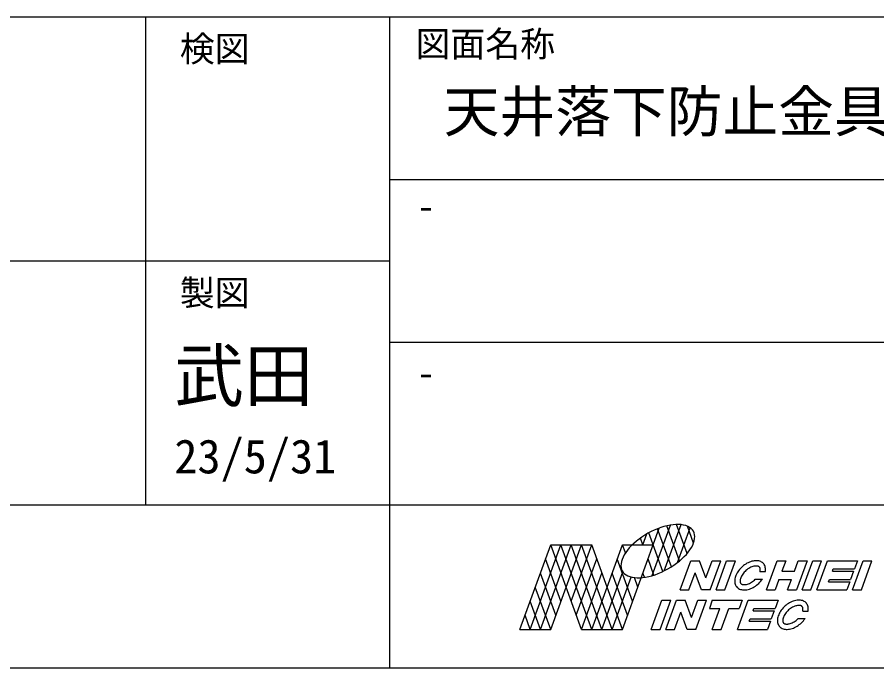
# Model space of a CAD drawing. Units: millimetres on the paper. Extents: x -143 to 139, y -96 to 99.
# Drawn here: x 44.78 to 81.8, y -96.47 to -68.47 of the extents above; entities that cross this region are included whole.
import ezdxf
from ezdxf.enums import TextEntityAlignment as Align

# ---------------------------------------------------------------- set-up
doc = ezdxf.new("R2010")
doc.units = ezdxf.units.MM
doc.layers.add('0-0_文字･図枠･寸法', color=7, linetype='Continuous')
doc.styles.add('ＭＳ ゴシック', font='')
doc.styles.get('ＭＳ ゴシック').set_extended_font_data('MS Gothic')

msp = doc.modelspace()

# ---------------------------------------------------------------- linework, layer by layer
at = {"layer": '0-0_文字･図枠･寸法'}
for p, q in [((50.313, -68.472), (50.313, -89.472)), ((60.813, -68.472), (60.813, -96.472)), ((139.313, -75.472), (60.813, -75.472)), ((60.813, -78.972), (29.313, -78.972)), ((139.313, -82.472), (60.813, -82.472)), ((139.313, -89.472), (29.313, -89.472)), ((72.645, -92.298), (73.369, -90.31)), ((73.027, -90.314), (72.898, -90.333)), ((73.15, -90.304), (73.027, -90.314)), ((73.268, -90.303), (73.15, -90.304)), ((73.628, -91.554), (73.173, -90.304)), ((73.379, -90.311), (73.268, -90.303)), ((73.482, -90.328), (73.379, -90.311)), ((70.845, -94.819), (72.432, -90.46)), ((71.943, -90.684), (71.811, -90.761)), ((72.078, -90.612), (71.943, -90.684)), ((72.586, -92.327), (71.98, -90.664)), ((72.215, -90.547), (72.078, -90.612)), ((72.131, -92.499), (72.921, -90.329)), ((72.353, -90.489), (72.215, -90.547)), ((72.492, -90.438), (72.353, -90.489)), ((72.954, -92.125), (72.357, -90.487)), ((72.63, -90.395), (72.492, -90.438)), ((72.765, -90.359), (72.63, -90.395)), ((73.303, -91.873), (72.753, -90.363)), ((72.898, -90.333), (72.765, -90.359)), ((73.217, -91.94), (73.762, -90.444)), ((73.577, -90.353), (73.482, -90.328)), ((73.662, -90.386), (73.577, -90.353)), ((73.906, -91.105), (73.641, -90.377)), ((73.738, -90.427), (73.662, -90.386)), ((73.804, -90.477), (73.738, -90.427)), ((73.858, -90.533), (73.804, -90.477)), ((73.901, -90.597), (73.858, -90.533)), ((73.933, -90.667), (73.901, -90.597)), ((73.952, -90.743), (73.933, -90.667)), ((71.445, -91.022), (71.336, -91.116)), ((71.561, -90.931), (71.445, -91.022)), ((71.683, -90.844), (71.561, -90.931)), ((71.728, -91.182), (71.621, -90.888)), ((71.811, -90.761), (71.683, -90.844)), ((71.728, -91.182), (71.9, -90.709)), ((73.91, -91.095), (73.939, -91.001)), ((73.939, -91.001), (73.955, -90.911)), ((73.96, -90.824), (73.952, -90.743)), ((73.955, -90.911), (73.96, -90.824)), ((66.433, -94.819), (67.756, -91.182)), ((66.874, -94.819), (68.198, -91.182)), ((67.315, -94.819), (68.639, -91.182)), ((69.08, -94.819), (67.756, -91.182)), ((67.756, -94.819), (69.08, -91.182)), ((67.756, -91.182), (69.521, -91.182)), ((69.521, -94.819), (68.198, -91.182)), ((68.639, -93.607), (69.521, -91.182)), ((69.963, -94.819), (68.639, -91.182)), ((70.404, -94.819), (69.08, -91.182)), ((69.521, -94.819), (70.845, -91.182)), ((70.845, -94.819), (69.521, -91.182)), ((70.972, -91.531), (70.845, -91.182)), ((70.845, -91.182), (72.169, -91.182)), ((71.059, -91.412), (70.986, -91.512)), ((71.142, -91.312), (71.059, -91.412)), ((71.235, -91.213), (71.142, -91.312)), ((71.336, -91.116), (71.235, -91.213)), ((71.286, -91.182), (71.282, -91.168)), ((71.286, -91.182), (71.297, -91.154)), ((73.682, -91.489), (73.755, -91.389)), ((73.755, -91.389), (73.818, -91.29)), ((73.818, -91.29), (73.87, -91.191)), ((73.87, -91.191), (73.91, -91.095)), ((68.198, -93.607), (67.536, -91.788)), ((68.859, -94.213), (69.742, -91.788)), ((71.286, -93.607), (70.625, -91.788)), ((70.871, -91.71), (70.831, -91.807)), ((70.923, -91.612), (70.871, -91.71)), ((70.986, -91.512), (70.923, -91.612)), ((72.2, -92.479), (71.948, -91.788)), ((73.296, -91.879), (73.405, -91.785)), ((73.405, -91.785), (73.506, -91.688)), ((73.506, -91.688), (73.599, -91.589)), ((73.599, -91.589), (73.682, -91.489)), ((70.786, -91.991), (70.781, -92.077)), ((70.781, -92.077), (70.789, -92.158)), ((70.802, -91.9), (70.786, -91.991)), ((70.789, -92.158), (70.808, -92.235)), ((70.831, -91.807), (70.802, -91.9)), ((72.798, -92.218), (72.93, -92.14)), ((72.93, -92.14), (73.058, -92.058)), ((73.058, -92.058), (73.18, -91.971)), ((73.18, -91.971), (73.296, -91.879)), ((73.335, -93.122), (73.792, -91.867)), ((73.792, -91.867), (74.168, -91.867)), ((74.437, -92.605), (74.168, -91.867)), ((74.437, -92.605), (74.706, -91.867)), ((74.625, -93.122), (75.082, -91.867)), ((74.706, -91.867), (75.082, -91.867)), ((74.877, -93.122), (75.334, -91.867)), ((75.253, -93.122), (75.71, -91.867)), ((75.334, -91.867), (75.71, -91.867)), ((75.967, -92.157), (75.924, -92.201)), ((76.011, -92.116), (75.967, -92.157)), ((76.058, -92.076), (76.011, -92.116)), ((76.107, -92.04), (76.058, -92.076)), ((76.157, -92.006), (76.107, -92.04)), ((76.209, -91.976), (76.157, -92.006)), ((76.261, -91.948), (76.209, -91.976)), ((76.314, -91.925), (76.261, -91.948)), ((76.367, -91.905), (76.314, -91.925)), ((76.42, -91.888), (76.367, -91.905)), ((76.473, -91.876), (76.42, -91.888)), ((76.524, -91.867), (76.473, -91.876)), ((76.575, -91.863), (76.524, -91.867)), ((76.624, -91.862), (76.575, -91.863)), ((76.671, -91.866), (76.624, -91.862)), ((76.717, -91.874), (76.671, -91.866)), ((76.759, -91.885), (76.717, -91.874)), ((76.8, -91.901), (76.759, -91.885)), ((76.837, -91.92), (76.8, -91.901)), ((76.871, -91.943), (76.837, -91.92)), ((76.902, -91.97), (76.871, -91.943)), ((76.929, -92), (76.902, -91.97)), ((76.952, -92.033), (76.929, -92)), ((76.972, -92.069), (76.952, -92.033)), ((76.988, -92.107), (76.972, -92.069)), ((76.999, -92.149), (76.988, -92.107)), ((77.006, -92.192), (76.999, -92.149)), ((77.046, -93.122), (77.503, -91.867)), ((77.503, -91.867), (77.88, -91.867)), ((77.88, -91.867), (77.715, -92.319)), ((78.253, -92.319), (78.417, -91.867)), ((78.794, -91.867), (78.337, -93.122)), ((78.417, -91.867), (78.794, -91.867)), ((78.588, -93.122), (79.045, -91.867)), ((78.965, -93.122), (79.422, -91.867)), ((79.045, -91.867), (79.422, -91.867)), ((79.216, -93.122), (79.673, -91.867)), ((79.673, -91.867), (80.963, -91.867)), ((80.758, -93.122), (81.215, -91.867)), ((80.963, -91.867), (80.835, -92.218)), ((81.134, -93.122), (81.591, -91.867)), ((81.215, -91.867), (81.591, -91.867)), ((67.977, -94.213), (67.315, -92.394)), ((69.08, -94.819), (69.963, -92.394)), ((69.963, -94.819), (70.864, -92.343)), ((71.066, -94.213), (70.404, -92.394)), ((70.808, -92.235), (70.84, -92.305)), ((70.84, -92.305), (70.883, -92.368)), ((70.883, -92.368), (70.937, -92.425)), ((70.937, -92.425), (71.003, -92.474)), ((71.003, -92.474), (71.079, -92.515)), ((71.079, -92.515), (71.164, -92.549)), ((71.794, -92.576), (71.728, -92.394)), ((71.843, -92.569), (71.976, -92.542)), ((71.976, -92.542), (72.111, -92.507)), ((72.111, -92.507), (72.249, -92.464)), ((72.249, -92.464), (72.388, -92.413)), ((72.388, -92.413), (72.526, -92.354)), ((72.526, -92.354), (72.663, -92.289)), ((72.663, -92.289), (72.798, -92.218)), ((73.711, -93.122), (73.98, -92.384)), ((74.249, -93.122), (73.98, -92.384)), ((75.717, -92.543), (75.702, -92.593)), ((75.736, -92.493), (75.717, -92.543)), ((75.758, -92.442), (75.736, -92.493)), ((75.785, -92.392), (75.758, -92.442)), ((75.815, -92.342), (75.785, -92.392)), ((75.848, -92.294), (75.815, -92.342)), ((75.885, -92.247), (75.848, -92.294)), ((75.924, -92.201), (75.885, -92.247)), ((76.769, -92.333), (76.775, -92.306)), ((76.769, -92.333), (77.002, -92.333)), ((77.002, -92.332), (77.008, -92.284)), ((77.009, -92.237), (77.006, -92.192)), ((77.008, -92.284), (77.009, -92.237)), ((77.715, -92.319), (78.253, -92.319)), ((79.885, -92.319), (79.921, -92.218)), ((79.885, -92.319), (80.799, -92.319)), ((79.921, -92.218), (80.835, -92.218)), ((80.799, -92.319), (80.671, -92.67)), ((70.404, -94.819), (71.224, -92.566)), ((71.164, -92.549), (71.259, -92.574)), ((71.259, -92.574), (71.362, -92.59)), ((71.507, -93), (71.358, -92.59)), ((71.362, -92.59), (71.473, -92.598)), ((71.473, -92.598), (71.591, -92.597)), ((71.591, -92.597), (71.714, -92.587)), ((71.714, -92.587), (71.843, -92.569)), ((75.685, -92.691), (75.683, -92.738)), ((75.683, -92.738), (75.685, -92.784)), ((75.692, -92.643), (75.685, -92.691)), ((75.685, -92.784), (75.692, -92.828)), ((75.702, -92.593), (75.692, -92.643)), ((75.692, -92.828), (75.702, -92.87)), ((75.702, -92.87), (75.717, -92.909)), ((75.717, -92.909), (75.736, -92.945)), ((75.913, -92.709), (75.912, -92.725)), ((76.528, -92.699), (76.567, -92.663)), ((76.567, -92.663), (76.577, -92.653)), ((76.575, -92.952), (76.624, -92.916)), ((76.577, -92.653), (76.871, -92.653)), ((76.624, -92.916), (76.672, -92.878)), ((76.672, -92.878), (76.717, -92.837)), ((76.717, -92.837), (76.76, -92.793)), ((76.76, -92.793), (76.8, -92.748)), ((76.8, -92.748), (76.837, -92.701)), ((76.837, -92.701), (76.871, -92.653)), ((77.587, -92.67), (77.423, -93.122)), ((77.587, -92.67), (78.125, -92.67)), ((77.96, -93.122), (78.125, -92.67)), ((79.72, -92.771), (79.757, -92.67)), ((79.757, -92.67), (80.671, -92.67)), ((67.756, -94.819), (67.094, -93)), ((73.335, -93.122), (73.711, -93.122)), ((74.625, -93.122), (74.249, -93.122)), ((74.877, -93.122), (75.253, -93.122)), ((75.736, -92.945), (75.758, -92.979)), ((75.758, -92.979), (75.785, -93.01)), ((75.785, -93.01), (75.815, -93.037)), ((75.815, -93.037), (75.848, -93.06)), ((75.848, -93.06), (75.885, -93.081)), ((75.885, -93.081), (75.925, -93.097)), ((75.925, -93.097), (75.967, -93.109)), ((75.967, -93.109), (76.012, -93.118)), ((76.012, -93.118), (76.059, -93.122)), ((76.059, -93.122), (76.107, -93.123)), ((76.107, -93.123), (76.158, -93.119)), ((76.158, -93.119), (76.209, -93.111)), ((76.209, -93.111), (76.261, -93.1)), ((76.261, -93.1), (76.314, -93.084)), ((76.314, -93.084), (76.368, -93.065)), ((76.368, -93.065), (76.42, -93.042)), ((76.42, -93.042), (76.473, -93.015)), ((76.473, -93.015), (76.525, -92.985)), ((76.525, -92.985), (76.575, -92.952)), ((77.046, -93.122), (77.423, -93.122)), ((77.96, -93.122), (78.337, -93.122)), ((78.588, -93.122), (78.965, -93.122)), ((79.216, -93.122), (80.506, -93.122)), ((80.758, -93.122), (81.134, -93.122)), ((67.315, -94.819), (66.874, -93.607)), ((72.089, -94.819), (72.546, -93.563)), ((72.546, -93.563), (72.923, -93.563)), ((72.717, -94.819), (73.174, -93.563)), ((73.174, -93.563), (73.551, -93.563)), ((73.819, -94.302), (73.551, -93.563)), ((73.819, -94.302), (74.088, -93.563)), ((74.008, -94.819), (74.465, -93.563)), ((74.088, -93.563), (74.465, -93.563)), ((74.716, -93.563), (74.588, -93.915)), ((75.801, -94.819), (76.258, -93.563)), ((76.258, -93.563), (77.548, -93.563)), ((77.548, -93.563), (77.42, -93.915)), ((78.099, -93.645), (78.047, -93.672)), ((78.152, -93.621), (78.099, -93.645)), ((78.205, -93.601), (78.152, -93.621)), ((78.258, -93.585), (78.205, -93.601)), ((78.311, -93.573), (78.258, -93.585)), ((78.363, -93.564), (78.311, -93.573)), ((78.413, -93.56), (78.363, -93.564)), ((78.462, -93.559), (78.413, -93.56)), ((78.51, -93.563), (78.462, -93.559)), ((78.555, -93.571), (78.51, -93.563)), ((78.598, -93.582), (78.555, -93.571)), ((78.638, -93.598), (78.598, -93.582)), ((78.675, -93.617), (78.638, -93.598)), ((78.709, -93.64), (78.675, -93.617)), ((78.74, -93.667), (78.709, -93.64)), ((74.588, -93.915), (75.045, -93.915)), ((74.716, -94.819), (75.045, -93.915)), ((76.47, -94.015), (76.506, -93.915)), ((76.47, -94.015), (77.384, -94.015)), ((76.506, -93.915), (77.42, -93.915)), ((77.384, -94.015), (77.256, -94.367)), ((77.686, -93.991), (77.653, -94.039)), ((77.723, -93.944), (77.686, -93.991)), ((77.763, -93.898), (77.723, -93.944)), ((77.805, -93.854), (77.763, -93.898)), ((77.85, -93.812), (77.805, -93.854)), ((77.897, -93.773), (77.85, -93.812)), ((77.945, -93.737), (77.897, -93.773)), ((77.996, -93.703), (77.945, -93.737)), ((78.047, -93.672), (77.996, -93.703)), ((78.607, -94.029), (78.613, -94.003)), ((78.767, -93.696), (78.74, -93.667)), ((78.791, -93.729), (78.767, -93.696)), ((78.81, -93.765), (78.791, -93.729)), ((78.826, -93.804), (78.81, -93.765)), ((78.837, -93.845), (78.826, -93.804)), ((78.844, -93.889), (78.837, -93.845)), ((78.841, -94.029), (78.846, -93.981)), ((78.847, -93.934), (78.844, -93.889)), ((78.846, -93.981), (78.847, -93.934)), ((66.874, -94.819), (66.653, -94.213)), ((73.094, -94.819), (73.362, -94.081)), ((73.631, -94.819), (73.362, -94.081)), ((77.523, -94.388), (77.521, -94.435)), ((77.53, -94.34), (77.523, -94.388)), ((77.54, -94.29), (77.53, -94.34)), ((77.555, -94.24), (77.54, -94.29)), ((77.574, -94.189), (77.555, -94.24)), ((77.596, -94.139), (77.574, -94.189)), ((77.623, -94.089), (77.596, -94.139)), ((77.653, -94.039), (77.623, -94.089)), ((78.405, -94.36), (78.415, -94.349)), ((78.415, -94.349), (78.709, -94.349)), ((78.607, -94.029), (78.841, -94.029)), ((78.675, -94.398), (78.709, -94.349)), ((77.521, -94.435), (77.523, -94.481)), ((77.523, -94.481), (77.53, -94.525)), ((77.53, -94.525), (77.54, -94.566)), ((77.54, -94.566), (77.555, -94.606)), ((77.555, -94.606), (77.574, -94.642)), ((77.574, -94.642), (77.597, -94.676)), ((77.597, -94.676), (77.623, -94.706)), ((77.623, -94.706), (77.653, -94.734)), ((77.653, -94.734), (77.687, -94.757)), ((77.687, -94.757), (77.723, -94.777)), ((78.153, -94.781), (78.206, -94.762)), ((78.206, -94.762), (78.259, -94.739)), ((78.259, -94.739), (78.311, -94.712)), ((78.311, -94.712), (78.363, -94.682)), ((78.363, -94.682), (78.413, -94.649)), ((78.413, -94.649), (78.463, -94.613)), ((78.463, -94.613), (78.51, -94.575)), ((78.51, -94.575), (78.555, -94.533)), ((78.555, -94.533), (78.598, -94.49)), ((78.598, -94.49), (78.638, -94.445)), ((78.638, -94.445), (78.675, -94.398)), ((66.433, -94.819), (67.756, -94.819)), ((69.08, -94.819), (70.845, -94.819)), ((72.717, -94.819), (73.094, -94.819)), ((74.008, -94.819), (73.631, -94.819)), ((74.716, -94.819), (75.093, -94.819)), ((75.801, -94.819), (77.091, -94.819)), ((77.723, -94.777), (77.763, -94.794)), ((77.763, -94.794), (77.805, -94.806)), ((77.805, -94.806), (77.85, -94.815)), ((77.85, -94.815), (77.897, -94.819)), ((77.897, -94.819), (77.946, -94.819)), ((77.946, -94.819), (77.996, -94.816)), ((77.996, -94.816), (78.047, -94.808)), ((78.047, -94.808), (78.1, -94.797)), ((78.1, -94.797), (78.153, -94.781)), ((-142.687, -96.472), (139.313, -96.472))]:
    msp.add_line(p, q, dxfattribs=at)
for points in [[(139.313, -68.472), (29.313, -68.472), (29.313, -96.472)], [(76.748, -92.14), (76.743, -92.135), (76.738, -92.13), (76.732, -92.125), (76.726, -92.121), (76.719, -92.116), (76.712, -92.112), (76.703, -92.108), (76.694, -92.105), (76.683, -92.101), (76.672, -92.098), (76.66, -92.096), (76.646, -92.093), (76.632, -92.092), (76.617, -92.091), (76.601, -92.091), (76.584, -92.091), (76.566, -92.093), (76.55, -92.095), (76.509, -92.102), (76.467, -92.113), (76.425, -92.127), (76.381, -92.145), (76.336, -92.167), (76.292, -92.192), (76.248, -92.22), (76.205, -92.252), (76.164, -92.286), (76.125, -92.322), (76.089, -92.36), (76.055, -92.4), (76.024, -92.441), (75.997, -92.482), (75.974, -92.523), (75.954, -92.564), (75.938, -92.603), (75.926, -92.641), (75.917, -92.679), (75.915, -92.693), (75.913, -92.709)], [(76.775, -92.306), (76.777, -92.292), (76.779, -92.276), (76.78, -92.26), (76.781, -92.246), (76.78, -92.233), (76.779, -92.22), (76.778, -92.209), (76.776, -92.198), (76.773, -92.188), (76.77, -92.179), (76.767, -92.171), (76.764, -92.164), (76.76, -92.157), (76.756, -92.151), (76.752, -92.145), (76.748, -92.14)], [(75.912, -92.725), (75.912, -92.739), (75.912, -92.752), (75.913, -92.765), (75.915, -92.777), (75.917, -92.787), (75.919, -92.797), (75.922, -92.806), (75.925, -92.814), (75.929, -92.821), (75.932, -92.828), (75.936, -92.834), (75.94, -92.84), (75.945, -92.845), (75.949, -92.851), (75.954, -92.855), (75.96, -92.86), (75.966, -92.864), (75.973, -92.869), (75.981, -92.873), (75.989, -92.877), (75.999, -92.881), (76.009, -92.884), (76.02, -92.887), (76.033, -92.89), (76.046, -92.892), (76.06, -92.893), (76.075, -92.894), (76.092, -92.894), (76.108, -92.894), (76.126, -92.892), (76.145, -92.89), (76.164, -92.887), (76.182, -92.884), (76.225, -92.872), (76.268, -92.858), (76.312, -92.84), (76.356, -92.818), (76.401, -92.793), (76.444, -92.765)], [(76.444, -92.765), (76.487, -92.734), (76.528, -92.699)], [(79.72, -92.771), (80.634, -92.771), (80.506, -93.122)], [(72.089, -94.819), (72.466, -94.819), (72.923, -93.563)], [(74.716, -93.563), (76.007, -93.563), (75.879, -93.915)], [(75.093, -94.819), (75.422, -93.915), (75.879, -93.915)], [(78.586, -93.836), (78.581, -93.831), (78.576, -93.827), (78.571, -93.822), (78.564, -93.818), (78.557, -93.813), (78.55, -93.809), (78.541, -93.805), (78.532, -93.801), (78.522, -93.798), (78.51, -93.795), (78.498, -93.792), (78.485, -93.79), (78.47, -93.789), (78.455, -93.788), (78.439, -93.788), (78.422, -93.788), (78.404, -93.79), (78.388, -93.791), (78.347, -93.799), (78.306, -93.809), (78.263, -93.824), (78.219, -93.842), (78.174, -93.864), (78.13, -93.889), (78.086, -93.917), (78.044, -93.948), (78.003, -93.982), (77.964, -94.019), (77.927, -94.057), (77.893, -94.097), (77.862, -94.138), (77.835, -94.179), (77.812, -94.22), (77.792, -94.261), (77.776, -94.3), (77.764, -94.338), (77.756, -94.376), (77.753, -94.39), (77.751, -94.406)], [(78.613, -94.003), (78.616, -93.988), (78.617, -93.972), (78.618, -93.957), (78.619, -93.943), (78.618, -93.93), (78.617, -93.917), (78.616, -93.905), (78.614, -93.895), (78.611, -93.885), (78.609, -93.876), (78.605, -93.868), (78.602, -93.86), (78.598, -93.854), (78.595, -93.848), (78.59, -93.842), (78.586, -93.836)], [(76.305, -94.467), (76.342, -94.367), (77.256, -94.367)], [(78.239, -94.49), (78.283, -94.462), (78.325, -94.43), (78.366, -94.396), (78.405, -94.36)], [(76.305, -94.467), (77.219, -94.467), (77.091, -94.819)], [(77.751, -94.406), (77.75, -94.421), (77.75, -94.436), (77.75, -94.449), (77.751, -94.462), (77.753, -94.473), (77.755, -94.484), (77.757, -94.494), (77.76, -94.503), (77.763, -94.511), (77.767, -94.518), (77.77, -94.525), (77.774, -94.531), (77.778, -94.537), (77.783, -94.542), (77.787, -94.547), (77.793, -94.552), (77.798, -94.557), (77.804, -94.561), (77.811, -94.566), (77.819, -94.57), (77.828, -94.574), (77.837, -94.577), (77.847, -94.581), (77.859, -94.584), (77.871, -94.586), (77.884, -94.589), (77.898, -94.59), (77.914, -94.591), (77.93, -94.591), (77.947, -94.591), (77.964, -94.589), (77.983, -94.587), (78.002, -94.584), (78.02, -94.58), (78.063, -94.569), (78.106, -94.555), (78.15, -94.537), (78.194, -94.515), (78.239, -94.49)]]:
    msp.add_lwpolyline(points, dxfattribs=at)

# ---------------------------------------------------------------- texts
at = {"layer": '0-0_文字･図枠･寸法', "style": 'ＭＳ ゴシック'}
for s, height, p in [('検図', 1.1, (51.786, -70.712)), ('図面名称', 1.1, (61.939, -70.503)), ('天井落下防止金具取付イメージ図(BBｶﾁｯﾄﾜｲﾔｰS・BBｸﾘｯﾊﾟｰ丸鋼φ9用)', 1.76, (63.15, -73.935)), ('-', 1.1, (62.013, -77.496)), ('製図', 1.1, (51.786, -81.212)), ('武田', 2.199, (51.548, -85.653)), ('-', 1.1, (62.011, -84.663)), ('23/5/31', 1.466, (51.546, -88.545))]:
    msp.add_text(s, height=height, dxfattribs=at).set_placement(p, align=Align.BOTTOM_LEFT)

doc.saveas('drawing.dxf')
